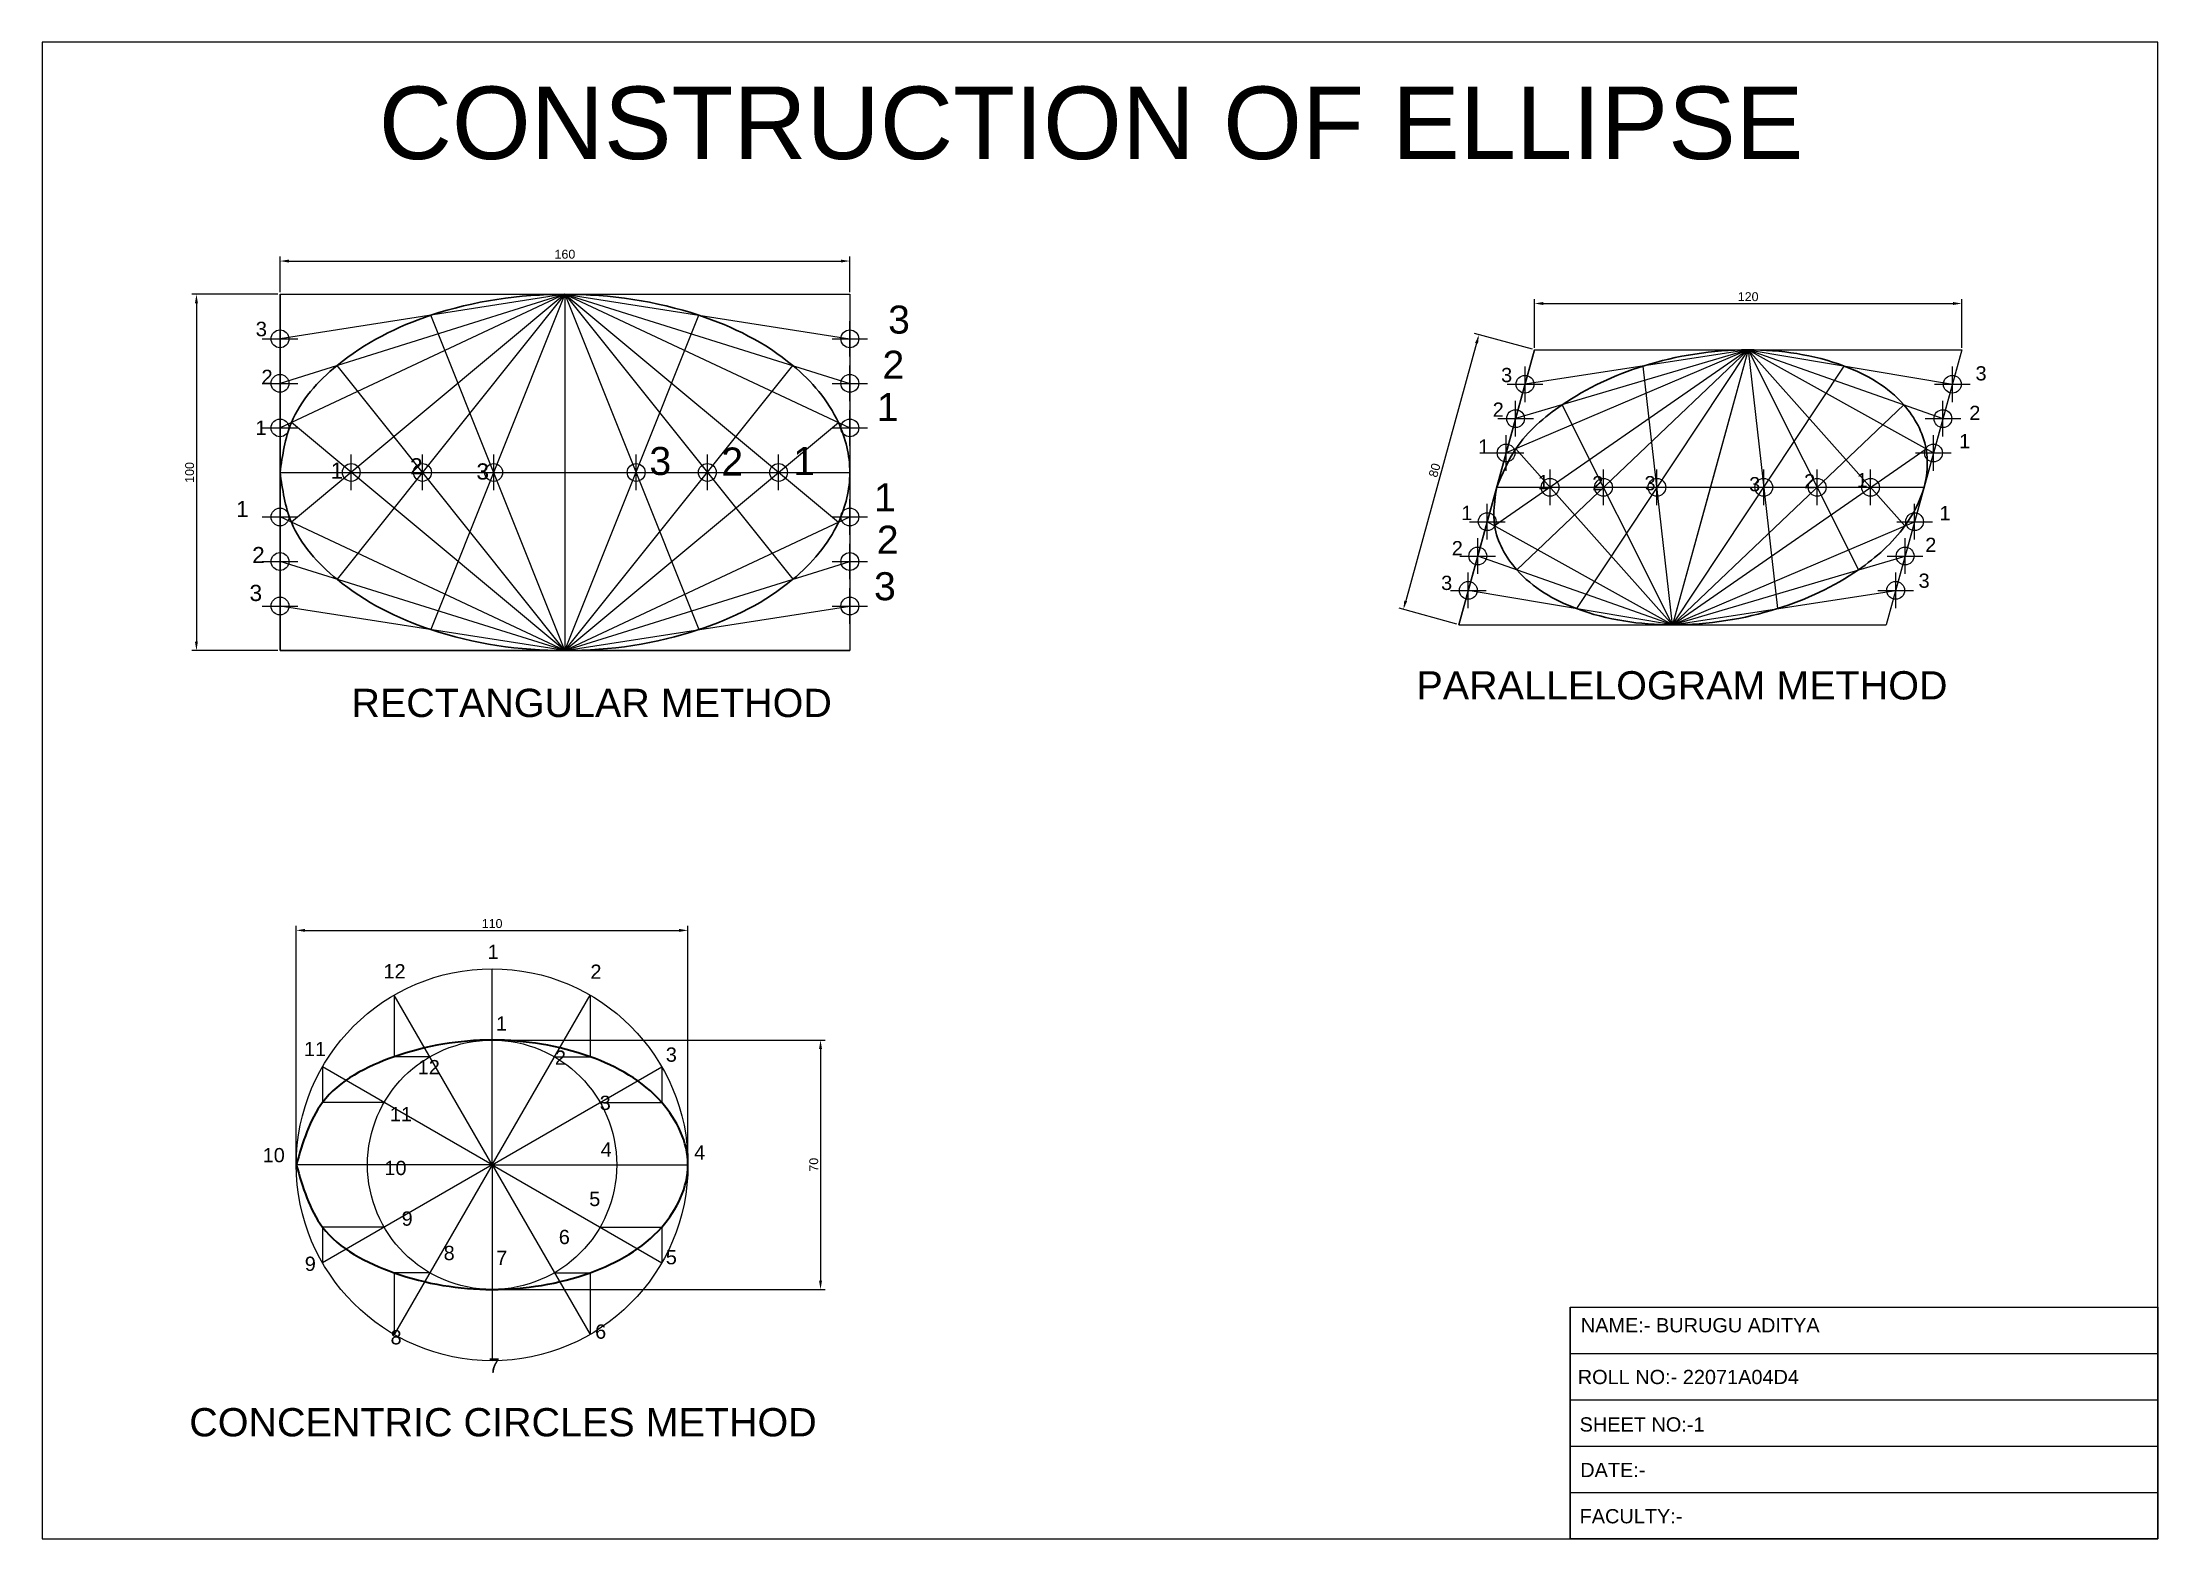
# Model space of a CAD drawing. Header units: millimetres. Extents: x 0 to 594, y 0 to 420.
import ezdxf

# ---------------------------------------------------------------- set-up
doc = ezdxf.new("R2010")
doc.units = ezdxf.units.MM
doc.header["$PDMODE"] = 34
doc.header["$PDSIZE"] = 5
doc.styles.get("Standard").update_dxf_attribs({"font": 'arial.ttf'})
doc.dimstyles.new('ISO-25', dxfattribs={"dimtxt": 2.5, "dimasz": 2.5, "dimexe": 1.25, "dimexo": 0.625, "dimtad": 1, "dimtxsty": 'Standard', "dimcen": 2.5, "dimadec": 0, "dimazin": 0, "dimtfac": 1, "dimtmove": 0, "dimatfit": 3, "dimfxl": 1, "dimarcsym": 0})

# ---------------------------------------------------------------- blocks, each defined once
blk = doc.blocks.new('*U1')
blk.add_line((-27.5, 0), (27.5, 0))
blk = doc.blocks.new('*U2')
at = {"color": 0, "linetype": 'ByBlock', "lineweight": -2, "transparency": 16777216}
for p, rotation in [((250.85, 185.51), 89.99999999999999), ((237.1, 181.83), 120), ((264.6, 181.83), 59.99999999999999), ((227.04, 171.76), 150), ((274.67, 171.76), 29.99999999999998), ((223.35, 158.01), 180), ((227.04, 144.26), 209.9999999999999), ((237.1, 134.2), 239.9999999999999), ((250.85, 130.51), 269.9999999999998), ((264.6, 134.2), 299.9999999999999), ((274.67, 144.26), 329.9999999999999)]:
    blk.add_blockref('*U1', p, dxfattribs=dict(at, rotation=rotation))
blk.add_blockref('*U1', (278.35, 158.01), dxfattribs=at)
blk = doc.blocks.new('*D3')
at = {"color": 0, "lineweight": -2, "transparency": 16777216}
for p, q in [((66.75, 349.9), (66.75, 359.86)), ((69.25, 358.61), (224.25, 358.61)), ((226.75, 349.9), (226.75, 359.86))]:
    blk.add_line(p, q, dxfattribs=at)
at = {"color": 0, "transparency": 16777216}
for points in [[(69.25, 359.02), (69.25, 358.19), (66.75, 358.61)], [(224.25, 359.02), (224.25, 358.19), (226.75, 358.61)]]:
    blk.add_solid(points, dxfattribs=at)
at = {"layer": 'Defpoints', "color": 0, "transparency": 16777216}
for p in [(226.75, 358.61), (66.75, 349.27), (226.75, 349.27)]:
    blk.add_point(p, dxfattribs=at)
at = {"color": 0, "transparency": 16777216, "insert": (146.75, 360.51), "char_height": 2.5, "attachment_point": 5}
blk.add_mtext('160', dxfattribs=at)
blk = doc.blocks.new('*D4')
at = {"color": 0, "lineweight": -2, "transparency": 16777216}
for p, q in [((66.12, 349.27), (42.03, 349.27)), ((43.28, 346.77), (43.28, 251.77)), ((66.12, 249.27), (42.03, 249.27))]:
    blk.add_line(p, q, dxfattribs=at)
at = {"color": 0, "transparency": 16777216}
for points in [[(42.86, 346.77), (43.69, 346.77), (43.28, 349.27)], [(42.86, 251.77), (43.69, 251.77), (43.28, 249.27)]]:
    blk.add_solid(points, dxfattribs=at)
at = {"layer": 'Defpoints', "color": 0, "transparency": 16777216}
for p in [(66.75, 349.27), (43.28, 249.27), (66.75, 249.27)]:
    blk.add_point(p, dxfattribs=at)
at = {"color": 0, "transparency": 16777216, "insert": (41.37, 299.27), "char_height": 2.5, "attachment_point": 5, "rotation": 90}
blk.add_mtext('100', dxfattribs=at)
blk = doc.blocks.new('*D5')
at = {"color": 0, "lineweight": -2, "transparency": 16777216}
for p, q in [((402.75, 335.54), (382.85, 263.23)), ((418.4, 333.83), (402.2, 338.28)), ((397.17, 256.69), (380.98, 261.15))]:
    blk.add_line(p, q, dxfattribs=at)
at = {"color": 0, "transparency": 16777216}
for points in [[(402.34, 335.65), (403.15, 335.43), (403.41, 337.95)], [(382.45, 263.34), (383.25, 263.12), (382.18, 260.82)]]:
    blk.add_solid(points, dxfattribs=at)
at = {"layer": 'Defpoints', "color": 0, "transparency": 16777216}
for p in [(419, 333.66), (382.18, 260.82), (397.77, 256.53)]:
    blk.add_point(p, dxfattribs=at)
at = {"color": 0, "transparency": 16777216, "insert": (390.96, 299.89), "char_height": 2.5, "attachment_point": 5, "rotation": 74.6152}
blk.add_mtext('80', dxfattribs=at)
blk = doc.blocks.new('*D6')
at = {"color": 0, "lineweight": -2, "transparency": 16777216}
for p, q in [((419, 334.29), (419, 347.94)), ((421.5, 346.69), (536.5, 346.69)), ((539, 334.29), (539, 347.94))]:
    blk.add_line(p, q, dxfattribs=at)
at = {"color": 0, "transparency": 16777216}
for points in [[(421.5, 347.11), (421.5, 346.27), (419, 346.69)], [(536.5, 347.11), (536.5, 346.27), (539, 346.69)]]:
    blk.add_solid(points, dxfattribs=at)
at = {"layer": 'Defpoints', "color": 0, "transparency": 16777216}
for p in [(539, 346.69), (419, 333.66), (539, 333.66)]:
    blk.add_point(p, dxfattribs=at)
at = {"color": 0, "transparency": 16777216, "insert": (479, 348.59), "char_height": 2.5, "attachment_point": 5}
blk.add_mtext('120', dxfattribs=at)
blk = doc.blocks.new('*D7')
at = {"color": 0, "lineweight": -2, "transparency": 16777216}
for p, q in [((71.31, 105.57), (71.31, 171.99)), ((73.81, 170.74), (178.81, 170.74)), ((181.31, 105.57), (181.31, 171.99))]:
    blk.add_line(p, q, dxfattribs=at)
at = {"color": 0, "transparency": 16777216}
for points in [[(73.81, 171.16), (73.81, 170.32), (71.31, 170.74)], [(178.81, 171.16), (178.81, 170.32), (181.31, 170.74)]]:
    blk.add_solid(points, dxfattribs=at)
at = {"layer": 'Defpoints', "color": 0, "transparency": 16777216}
for p in [(181.31, 170.74), (71.31, 104.95), (181.31, 104.95)]:
    blk.add_point(p, dxfattribs=at)
at = {"color": 0, "transparency": 16777216, "insert": (126.31, 172.64), "char_height": 2.5, "attachment_point": 5}
blk.add_mtext('110', dxfattribs=at)
blk = doc.blocks.new('*D8')
at = {"color": 0, "lineweight": -2, "transparency": 16777216}
for p, q in [((126.93, 139.95), (219.78, 139.95)), ((218.53, 137.45), (218.53, 72.45)), ((126.93, 69.95), (219.78, 69.95))]:
    blk.add_line(p, q, dxfattribs=at)
at = {"color": 0, "transparency": 16777216}
for points in [[(218.11, 137.45), (218.94, 137.45), (218.53, 139.95)], [(218.11, 72.45), (218.94, 72.45), (218.53, 69.95)]]:
    blk.add_solid(points, dxfattribs=at)
at = {"layer": 'Defpoints', "color": 0, "transparency": 16777216}
for p in [(126.31, 139.95), (126.31, 69.95), (218.53, 69.95)]:
    blk.add_point(p, dxfattribs=at)
at = {"color": 0, "transparency": 16777216, "insert": (216.63, 104.95), "char_height": 2.5, "attachment_point": 5, "rotation": 90}
blk.add_mtext('70', dxfattribs=at)

msp = doc.modelspace()

# ---------------------------------------------------------------- linework, layer by layer
for p, q in [((66.75, 349.272), (66.75, 249.272)), ((66.75, 349.272), (66.75, 299.272)), ((66.75, 349.272), (146.75, 349.272)), ((146.75, 349.272), (66.75, 336.772)), ((146.75, 349.272), (66.75, 324.272)), ((146.75, 349.272), (66.75, 311.772)), ((146.75, 349.272), (69.95, 285.272)), ((146.75, 349.272), (82.75, 269.272)), ((146.75, 349.272), (109.103, 255.154)), ((146.75, 349.272), (146.75, 249.272)), ((146.75, 349.272), (146.75, 299.272)), ((146.75, 349.272), (226.75, 349.272)), ((146.75, 349.272), (184.397, 255.154)), ((146.75, 349.272), (210.75, 269.272)), ((146.75, 349.272), (223.55, 285.272)), ((146.75, 349.272), (226.75, 336.772)), ((146.75, 349.272), (226.75, 324.272)), ((146.75, 349.272), (226.75, 311.772)), ((226.75, 349.272), (226.75, 299.272)), ((146.75, 249.272), (109.103, 343.39)), ((146.75, 249.272), (184.397, 343.39)), ((397.774, 256.529), (418.998, 333.662)), ((478.998, 333.662), (407.815, 284.297)), ((418.998, 333.662), (408.386, 295.096)), ((478.998, 333.662), (411.039, 304.737)), ((478.998, 333.662), (413.692, 314.379)), ((478.998, 333.662), (414.019, 271.956)), ((478.998, 333.662), (416.345, 324.021)), ((418.998, 333.662), (538.998, 333.662)), ((418.998, 333.662), (478.998, 333.662)), ((478.998, 333.662), (430.787, 261.066)), ((478.998, 333.662), (457.774, 256.529)), ((478.998, 333.662), (468.386, 295.096)), ((478.998, 333.662), (538.998, 333.662)), ((478.998, 333.662), (536.345, 324.021)), ((478.998, 333.662), (533.692, 314.379)), ((478.998, 333.662), (531.039, 304.737)), ((478.998, 333.662), (523.015, 284.297)), ((478.998, 333.662), (510.019, 271.956)), ((478.998, 333.662), (487.258, 261.066)), ((538.998, 333.662), (517.774, 256.529)), ((538.998, 333.662), (528.386, 295.096)), ((146.75, 249.272), (82.75, 329.272)), ((146.75, 249.272), (210.75, 329.272)), ((457.774, 256.529), (449.514, 329.125)), ((457.774, 256.529), (505.985, 329.125)), ((457.774, 256.529), (426.753, 318.236)), ((457.774, 256.529), (522.753, 318.236)), ((146.75, 249.272), (69.95, 313.272)), ((146.75, 249.272), (223.55, 313.272)), ((457.774, 256.529), (413.757, 305.894)), ((457.774, 256.529), (528.957, 305.894)), ((66.75, 299.272), (226.75, 299.272)), ((66.75, 299.272), (66.75, 249.272)), ((66.75, 299.272), (146.75, 299.272)), ((146.75, 299.272), (146.75, 249.272)), ((146.75, 299.272), (226.75, 299.272)), ((226.75, 299.272), (226.75, 249.272)), ((408.386, 295.096), (397.774, 256.529)), ((408.386, 295.096), (528.386, 295.096)), ((408.386, 295.096), (468.386, 295.096)), ((468.386, 295.096), (457.774, 256.529)), ((468.386, 295.096), (528.386, 295.096)), ((528.386, 295.096), (517.774, 256.529)), ((146.75, 249.272), (66.75, 286.772)), ((146.75, 249.272), (226.75, 286.772)), ((457.774, 256.529), (405.733, 285.454)), ((457.774, 256.529), (525.733, 285.454)), ((146.75, 249.272), (66.75, 274.272)), ((146.75, 249.272), (226.75, 274.272)), ((457.774, 256.529), (403.08, 275.812)), ((457.774, 256.529), (523.08, 275.812)), ((146.75, 249.272), (66.75, 261.772)), ((146.75, 249.272), (226.75, 261.772)), ((457.774, 256.529), (400.427, 266.171)), ((457.774, 256.529), (520.427, 266.171)), ((397.774, 256.529), (517.774, 256.529)), ((397.774, 256.529), (457.774, 256.529)), ((457.774, 256.529), (517.774, 256.529)), ((66.75, 249.272), (146.75, 249.272)), ((146.75, 249.272), (226.75, 249.272)), ((98.808, 152.58), (98.808, 135.259)), ((153.808, 152.58), (153.808, 135.259)), ((78.677, 132.449), (78.677, 122.449)), ((108.808, 135.259), (98.808, 135.259)), ((143.808, 135.259), (153.808, 135.259)), ((173.94, 132.449), (173.94, 122.449)), ((95.998, 122.449), (78.677, 122.449)), ((156.619, 122.449), (173.94, 122.449)), ((95.998, 87.449), (78.677, 87.449)), ((78.677, 87.449), (78.677, 77.449)), ((156.619, 87.449), (173.94, 87.449)), ((173.94, 87.449), (173.94, 77.449)), ((108.808, 74.638), (98.808, 74.638)), ((98.808, 74.638), (98.808, 57.317)), ((143.808, 74.638), (153.808, 74.638)), ((153.808, 74.638), (153.808, 57.317)), ((429, 64.984), (429, 0)), ((429, 51.987), (594, 51.987)), ((429, 38.99), (429, 38.99)), ((429, 38.99), (594, 38.99)), ((429, 25.993), (594, 25.993)), ((429, 12.997), (594, 12.997))]:
    msp.add_line(p, q)
for points in [[(0, 0), (594, 0), (594, 420), (0, 420)], [(66.75, 349.272), (226.75, 349.272), (226.75, 249.272), (66.75, 249.272)], [(594, 0), (429, 0), (429, 64.984), (594, 64.984)]]:
    msp.add_lwpolyline(points, close=True)
msp.add_circle((126.308, 104.949), 55)
at = {"lineweight": -3}
msp.add_circle((126.308, 104.949), 35, dxfattribs=at)
at = {"lineweight": 30}
for points in [[(66.75, 299.272), (69.95, 313.272), (82.75, 329.272), (109.103, 343.39), (146.75, 349.272), (184.397, 343.39), (210.75, 329.272), (223.55, 313.272), (226.75, 299.272), (223.55, 285.272), (210.75, 269.272), (184.397, 255.154), (146.75, 249.272), (109.103, 255.154), (82.75, 269.272), (69.95, 285.272), (66.75, 299.272)], [(408.386, 295.096), (413.757, 305.894), (426.753, 318.236), (449.514, 329.125), (478.998, 333.662), (505.985, 329.125), (522.753, 318.236), (528.957, 305.894), (528.386, 295.096), (523.015, 284.297), (510.019, 271.956), (487.258, 261.066), (457.774, 256.529), (430.787, 261.066), (414.019, 271.956), (407.815, 284.297), (408.386, 295.096)]]:
    msp.add_spline(points, degree=3, dxfattribs=at)
at = {"lineweight": 35}
msp.add_spline([(71.308, 104.949), (78.677, 122.449), (98.808, 135.259), (126.308, 139.949), (153.808, 135.259), (173.94, 122.449), (181.308, 104.949), (173.94, 87.449), (153.808, 74.638), (126.308, 69.949), (98.808, 74.638), (78.677, 87.449), (71.308, 104.949)], degree=3, dxfattribs=at)
for p in [(66.75, 336.772), (226.75, 336.772), (66.75, 324.272), (226.75, 324.272), (416.345, 324.021), (536.345, 324.021), (66.75, 311.772), (226.75, 311.772), (413.692, 314.379), (533.692, 314.379), (411.039, 304.737), (531.039, 304.737), (86.75, 299.272), (106.75, 299.272), (126.75, 299.272), (166.75, 299.272), (186.75, 299.272), (206.75, 299.272), (423.386, 295.096), (438.386, 295.096), (453.386, 295.096), (483.386, 295.096), (498.386, 295.096), (513.386, 295.096), (66.75, 286.772), (226.75, 286.772), (405.733, 285.454), (525.733, 285.454), (66.75, 274.272), (226.75, 274.272), (403.08, 275.812), (523.08, 275.812), (400.427, 266.171), (520.427, 266.171), (66.75, 261.772), (226.75, 261.772)]:
    msp.add_point(p)

# ---------------------------------------------------------------- block references
msp.add_blockref('*U2', (-124.546, -53.064))

# ---------------------------------------------------------------- texts
for s, height, p in [('CONSTRUCTION OF ELLIPSE', 20.3714, (94.475, 387.223)), ('3', 7.865, (237.51, 338.245)), ('3', 4.071, (59.925, 337.502)), ('2', 7.865, (235.924, 325.573)), ('2', 4.071, (61.521, 324.025)), ('3', 4, (409.633, 324.619)), ('3', 4, (542.842, 325.094)), ('1', 7.865, (234.339, 313.694)), ('2', 4, (407.268, 314.898)), ('2', 4, (541.094, 313.982)), ('1', 4.071, (59.834, 309.767)), ('1', 4, (538.234, 306.046)), ('2', 4.541, (103.259, 298.733)), ('3', 7.865, (170.476, 298.558)), ('2', 7.865, (190.669, 298.403)), ('1', 7.865, (210.862, 298.558)), ('1', 4, (403.189, 304.525)), ('1', 4.541, (80.978, 297.523)), ('3', 4.541, (121.908, 297.281)), ('1', 4, (419.951, 294.557)), ('2', 4, (435.22, 294.262)), ('3', 4, (449.897, 294.262)), ('3', 4, (479.288, 293.982)), ('2', 4, (494.7, 294.776)), ('1', 4, (509.476, 295.093)), ('1', 4.541, (54.422, 286.744)), ('1', 7.865, (233.546, 288.351)), ('1', 4, (398.446, 285.908)), ('1', 4, (532.706, 285.837)), ('2', 7.865, (234.339, 276.472)), ('2', 4, (395.774, 276.015)), ('2', 4, (528.73, 276.939)), ('2', 4.541, (58.919, 273.816)), ('3', 4.541, (58.193, 263.182)), ('3', 7.865, (233.546, 263.404)), ('3', 4, (392.787, 266.279)), ('3', 4, (526.855, 266.888)), ('PARALLELOGRAM METHOD', 7.93833, (385.862, 235.551)), ('RECTANGULAR METHOD', 7.93833, (86.796, 230.619)), ('1', 4, (125.05, 162.695)), ('12', 4, (95.79, 157.255)), ('2', 4, (153.902, 157.141)), ('1', 4, (127.379, 142.578)), ('11', 4, (73.473, 135.452)), ('2', 4, (143.926, 133.013)), ('3', 4, (175.077, 133.87)), ('12', 4, (105.412, 130.349)), ('11', 4, (97.594, 117.152)), ('3', 4, (156.518, 120.328)), ('10', 4, (61.874, 105.654)), ('4', 4, (156.776, 107.209)), ('4', 4, (183.018, 106.368)), ('10', 4, (96.053, 102.056)), ('5', 4, (153.571, 93.354)), ('9', 4, (100.885, 87.843)), ('6', 4, (145.028, 82.685)), ('9', 4, (73.7, 75.164)), ('8', 4, (112.695, 78.189)), ('7', 4, (127.459, 76.848)), ('5', 4, (175.077, 77.015)), ('6', 4, (155.225, 56.124)), ('NAME:- BURUGU ADITYA', 4, (432.019, 57.911)), ('8', 4, (97.787, 54.537)), ('7', 4, (125.315, 46.604)), ('ROLL NO:- 22071A04D4', 4, (431.154, 43.386)), ('CONCENTRIC CIRCLES METHOD', 7.93833, (41.268, 28.715)), ('SHEET NO:-1', 4, (431.673, 30.071)), ('DATE:-', 4, (431.846, 17.274)), ('FACULTY:-', 4, (431.673, 4.305))]:
    msp.add_text(s, height=height).set_placement(p)

# ---------------------------------------------------------------- dimensions: what is measured, and where the dimension line sits
for base, p1, p2, picture, middle in [((226.75, 358.607), (66.75, 349.272), (226.75, 349.272), '*D3', (146.75, 360.509)), ((538.998, 346.69), (418.998, 333.662), (538.998, 333.662), '*D6', (478.998, 348.592)), ((181.308, 170.738), (71.308, 104.949), (181.308, 104.949), '*D7', (126.308, 172.64))]:
    dim = msp.add_linear_dim(base=base, p1=p1, p2=p2, dimstyle='ISO-25')
    dim.commit()
    dim.dimension.update_dxf_attribs({"geometry": picture, "text_midpoint": middle})
for base, p1, p2, picture, middle in [((43.276, 249.272), (66.75, 349.272), (66.75, 249.272), '*D4', (41.375, 299.272)), ((218.528, 69.949), (126.308, 139.949), (126.308, 69.949), '*D8', (216.626, 104.949))]:
    dim = msp.add_linear_dim(base=base, p1=p1, p2=p2, angle=90, dimstyle='ISO-25')
    dim.commit()
    dim.dimension.update_dxf_attribs({"geometry": picture, "text_midpoint": middle})
dim = msp.add_aligned_dim(p1=(418.998, 333.662), p2=(397.774, 256.529), distance=-16.169, dimstyle='ISO-25')
dim.commit()
dim.dimension.update_dxf_attribs({"geometry": '*D5', "text_midpoint": (390.963, 299.89)})

doc.saveas('drawing.dxf')
